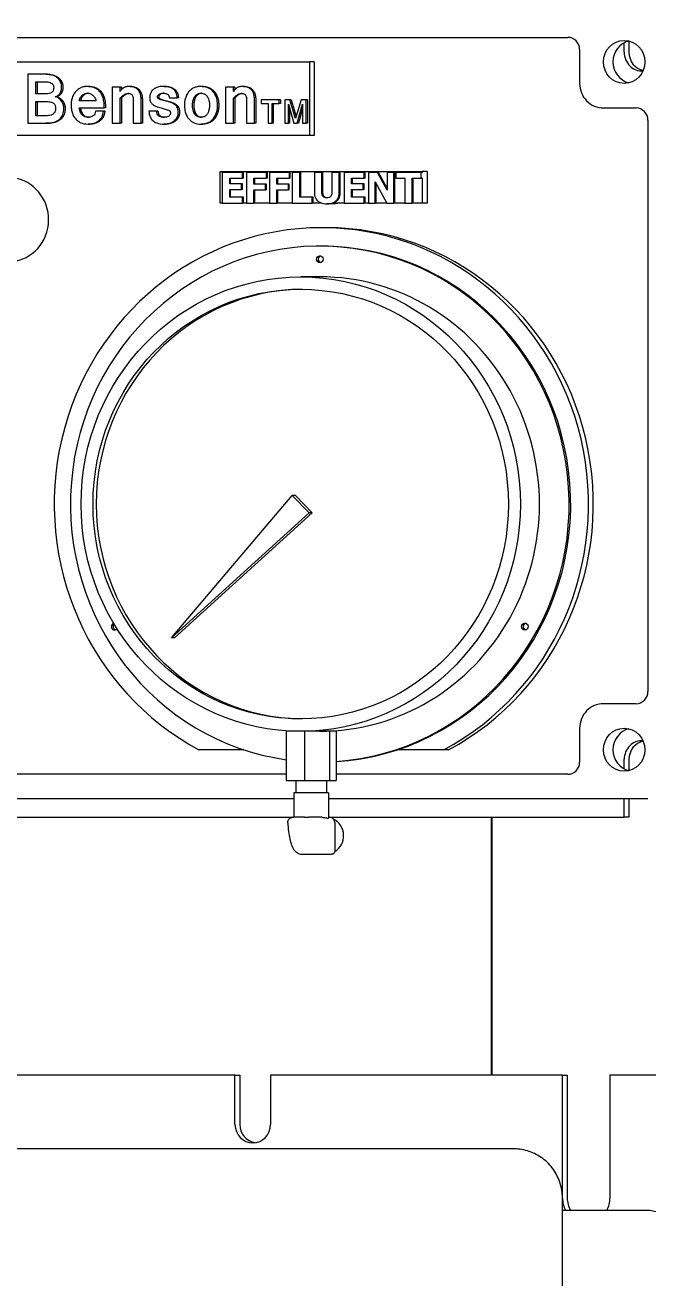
# Model space of a CAD drawing. Header units: inches. Extents: x 17 to 469, y 7 to 301.
# Drawn here: x 357.44 to 363.78, y 109.74 to 122.49 of the extents above; entities that cross this region are included whole.
import ezdxf

# ---------------------------------------------------------------- set-up
doc = ezdxf.new("R2010")
doc.units = ezdxf.units.IN
doc.header["$LTSCALE"] = 14
doc.header["$MEASUREMENT"] = 0
doc.layers.add('Dimension (ANSI)', color=7, linetype='Continuous', lineweight=25)
doc.layers.add('Visible (ANSI)', color=7, linetype='Continuous', lineweight=50)
doc.styles.add('MEMCOR Medium', font='arial.ttf')
doc.dimstyles.new('Default (ANSI)', dxfattribs={"dimscale": 14, "dimtxt": 0.15, "dimasz": 0.098425, "dimexe": 0.125, "dimexo": 0.0625, "dimgap": 0.031496, "dimtad": 0, "dimtih": 1, "dimtoh": 1, "dimdec": 4, "dimrnd": 1e-08, "dimzin": 3, "dimdsep": 46, "dimlunit": 5, "dimtxsty": 'MEMCOR Medium', "dimcen": 0.09, "dimdle": 0.393701, "dimclrd": 256, "dimclre": 256, "dimclrt": 256, "dimadec": 0, "dimazin": 1, "dimtfac": 0.8, "dimtofl": 0, "dimtmove": 0, "dimatfit": 3, "dimfxl": 1, "dimfrac": 1, "dimtolj": 1, "dimtzin": 4, "dimlwd": -1, "dimlwe": -1, "dimarcsym": 0})

# ---------------------------------------------------------------- blocks, each defined once
blk = doc.blocks.new('*D18')
at = {"layer": 'Defpoints', "color": 0, "transparency": 16777216}
for p in [(361.768, 145.309), (291.816, 55.585), (348.261, 55.585)]:
    blk.add_point(p, dxfattribs=at)
at = {"layer": 'Dimension (ANSI)', "transparency": 16777216}
for p, q in [((360.893, 145.309), (290.066, 145.309)), ((291.816, 143.931), (291.816, 98.644)), ((291.816, 56.963), (291.816, 84.303)), ((347.386, 55.585), (290.066, 55.585))]:
    blk.add_line(p, q, dxfattribs=at)
for points in [[(291.586, 143.931), (292.046, 143.931), (291.816, 145.309)], [(291.586, 56.963), (292.046, 56.963), (291.816, 55.585)]]:
    blk.add_solid(points, dxfattribs=at)
at = {"layer": 'Dimension (ANSI)', "transparency": 16777216, "char_height": 2.1, "attachment_point": 5, "style": 'MEMCOR Medium'}
for s, insert in [('\\A1; \\fArial|b0|i0;89{\\H0.8x;\\S3#4;} in', (291.816, 93.63)), ('\\A1;[2279.0 mm]{\\P\\fArial|b0|i0;SHIPPING HEIGHT\\P\\fArial|b0|i0;REF.}', (291.816, 86.46))]:
    blk.add_mtext(s, dxfattribs=dict(at, insert=insert))

msp = doc.modelspace()

# ---------------------------------------------------------------- linework, layer by layer
at = {"layer": 'Visible (ANSI)', "linetype": 'Continuous', "lineweight": 18}
for p, q in [((351.55053, 122.36635), (362.96053, 122.36635)), ((363.53437, 122.21389), (363.53437, 122.31087)), ((363.5829, 122.32921), (363.5829, 122.21389)), ((363.08127, 122.24135), (363.08127, 121.89764)), ((354.17664, 122.11635), (360.33442, 122.11635)), ((360.33442, 122.11635), (360.33442, 121.36635)), ((360.38295, 122.11635), (360.33442, 122.11635)), ((360.38295, 122.11635), (360.38295, 121.36635)), ((357.46945, 121.99135), (357.46945, 121.49135)), ((357.64396, 121.99135), (357.46945, 121.99135)), ((357.55108, 121.91443), (357.63809, 121.91443)), ((357.55108, 121.79044), (357.55108, 121.91443)), ((357.56402, 121.91443), (357.56402, 121.79044)), ((357.6569, 121.99135), (357.64396, 121.99135)), ((357.64347, 121.79044), (357.55108, 121.79044)), ((358.09077, 121.86686), (358.07783, 121.86686)), ((358.40807, 121.85876), (358.32839, 121.85876)), ((358.32839, 121.85876), (358.32839, 121.49135)), ((358.40807, 121.81473), (358.40807, 121.85876)), ((358.42101, 121.85876), (358.40807, 121.85876)), ((358.42101, 121.85876), (358.42101, 121.83327)), ((358.51095, 121.86686), (358.49801, 121.86686)), ((358.85684, 121.86686), (358.8439, 121.86686)), ((359.24378, 121.86686), (359.23084, 121.86686)), ((359.56108, 121.85876), (359.4814, 121.85876)), ((359.4814, 121.85876), (359.4814, 121.49135)), ((359.57402, 121.85876), (359.56108, 121.85876)), ((359.56108, 121.81473), (359.56108, 121.85876)), ((359.57402, 121.85876), (359.57402, 121.83327)), ((359.66397, 121.86686), (359.65102, 121.86686)), ((357.55108, 121.71403), (357.64396, 121.71403)), ((357.55108, 121.56828), (357.55108, 121.71403)), ((357.56402, 121.71403), (357.56402, 121.56828)), ((357.76086, 121.7601), (357.74792, 121.7601)), ((357.99228, 121.64975), (358.2455, 121.64975)), ((358.1624, 121.71909), (357.99326, 121.71909)), ((358.2455, 121.64975), (358.2455, 121.67455)), ((358.25844, 121.64975), (358.2455, 121.64975)), ((358.25844, 121.67455), (358.25844, 121.64975)), ((358.40807, 121.49135), (358.40807, 121.74692)), ((358.42101, 121.74692), (358.40807, 121.74692)), ((358.42101, 121.74692), (358.42101, 121.49135)), ((358.54152, 121.72567), (358.54152, 121.49135)), ((358.62169, 121.49135), (358.62169, 121.7282)), ((358.63463, 121.7282), (358.63463, 121.49135)), ((358.9094, 121.74945), (358.9881, 121.74945)), ((359.00104, 121.74945), (358.9881, 121.74945)), ((359.57402, 121.74692), (359.56108, 121.74692)), ((359.56108, 121.49135), (359.56108, 121.74692)), ((359.57402, 121.74692), (359.57402, 121.49135)), ((359.69453, 121.72567), (359.69453, 121.49135)), ((359.7747, 121.49135), (359.7747, 121.7282)), ((359.78764, 121.7282), (359.78764, 121.49135)), ((360.027, 121.73135), (359.84093, 121.73135)), ((359.84093, 121.73135), (359.84093, 121.69443)), ((359.84093, 121.69443), (359.91414, 121.69443)), ((359.91414, 121.69443), (359.91414, 121.49135)), ((359.95332, 121.69443), (360.027, 121.69443)), ((359.95332, 121.49135), (359.95332, 121.69443)), ((359.96626, 121.69443), (359.96626, 121.49135)), ((360.03994, 121.73135), (360.027, 121.73135)), ((360.027, 121.69443), (360.027, 121.73135)), ((360.03994, 121.69443), (360.027, 121.69443)), ((360.03994, 121.73135), (360.03994, 121.69443)), ((360.13423, 121.73135), (360.08168, 121.73135)), ((360.08168, 121.73135), (360.08168, 121.49135)), ((360.11922, 121.68714), (360.17412, 121.49135)), ((360.11922, 121.49135), (360.11922, 121.68714)), ((360.13216, 121.641), (360.13216, 121.49135)), ((360.14718, 121.73135), (360.13423, 121.73135)), ((360.19078, 121.53945), (360.13423, 121.73135)), ((360.14718, 121.73135), (360.19731, 121.56123)), ((360.24827, 121.73135), (360.19078, 121.53945)), ((360.20768, 121.49135), (360.26282, 121.68714)), ((360.26282, 121.64119), (360.22062, 121.49135)), ((360.30059, 121.73135), (360.24827, 121.73135)), ((360.26282, 121.68714), (360.26282, 121.49135)), ((360.31353, 121.73135), (360.30059, 121.73135)), ((360.30059, 121.49135), (360.30059, 121.73135)), ((360.31353, 121.73135), (360.31353, 121.49135)), ((363.32275, 121.64764), (363.65475, 121.64764)), ((357.65276, 121.56828), (357.55108, 121.56828)), ((358.23914, 121.61585), (358.15751, 121.61585)), ((358.25208, 121.61585), (358.23914, 121.61585)), ((358.78035, 121.61585), (358.70067, 121.61585)), ((358.79329, 121.61585), (358.78035, 121.61585)), ((363.77549, 121.52264), (363.77549, 115.71014)), ((357.46945, 121.49135), (357.65276, 121.49135)), ((357.6657, 121.49135), (357.65276, 121.49135)), ((358.09664, 121.48326), (358.0837, 121.48326)), ((358.32839, 121.49135), (358.40807, 121.49135)), ((358.42101, 121.49135), (358.40807, 121.49135)), ((358.54152, 121.49135), (358.62169, 121.49135)), ((358.63463, 121.49135), (358.62169, 121.49135)), ((358.86759, 121.48326), (358.85465, 121.48326)), ((359.24378, 121.48326), (359.23084, 121.48326)), ((359.4814, 121.49135), (359.56108, 121.49135)), ((359.57402, 121.49135), (359.56108, 121.49135)), ((359.69453, 121.49135), (359.7747, 121.49135)), ((359.78764, 121.49135), (359.7747, 121.49135)), ((359.91414, 121.49135), (359.95332, 121.49135)), ((359.96626, 121.49135), (359.95332, 121.49135)), ((360.08168, 121.49135), (360.11922, 121.49135)), ((360.13216, 121.49135), (360.11922, 121.49135)), ((360.17412, 121.49135), (360.20768, 121.49135)), ((360.22062, 121.49135), (360.20768, 121.49135)), ((360.26282, 121.49135), (360.30059, 121.49135)), ((360.31353, 121.49135), (360.30059, 121.49135)), ((360.33442, 121.36635), (355.20325, 121.36635)), ((360.38295, 121.36635), (360.33442, 121.36635)), ((359.42559, 121.00135), (361.47818, 121.00135)), ((359.42559, 120.67885), (359.42559, 121.00135)), ((361.47818, 121.00135), (361.47818, 120.99185)), ((361.52995, 121.00135), (361.47818, 121.00135)), ((361.52995, 121.00135), (361.52995, 120.99185)), ((359.65158, 120.99185), (359.44725, 120.99185)), ((359.44725, 120.99185), (359.44725, 120.67885)), ((359.52271, 120.87721), (359.52271, 120.93225)), ((359.52271, 120.93225), (359.65158, 120.93225)), ((359.64154, 120.87721), (359.52271, 120.87721)), ((359.53241, 120.87721), (359.53241, 120.93225)), ((359.65124, 120.87721), (359.64154, 120.87721)), ((359.64154, 120.8176), (359.64154, 120.87721)), ((359.65124, 120.8176), (359.65124, 120.87721)), ((359.66129, 120.99185), (359.65158, 120.99185)), ((359.65158, 120.93225), (359.65158, 120.99185)), ((359.66129, 120.93225), (359.65158, 120.93225)), ((359.66129, 120.93225), (359.66129, 120.99185)), ((359.89647, 120.99185), (359.6941, 120.99185)), ((359.6941, 120.99185), (359.6941, 120.67885)), ((359.76956, 120.87315), (359.76956, 120.93225)), ((359.76956, 120.93225), (359.89647, 120.93225)), ((359.77927, 120.87315), (359.77927, 120.93225)), ((359.90618, 120.99185), (359.89647, 120.99185)), ((359.89647, 120.93225), (359.89647, 120.99185)), ((359.90618, 120.93225), (359.89647, 120.93225)), ((359.90618, 120.93225), (359.90618, 120.99185)), ((360.12911, 120.99185), (359.92674, 120.99185)), ((359.92674, 120.99185), (359.92674, 120.67885)), ((360.0022, 120.93225), (360.12911, 120.93225)), ((360.0022, 120.87315), (360.0022, 120.93225)), ((360.01191, 120.87315), (360.01191, 120.93225)), ((360.13882, 120.99185), (360.12911, 120.99185)), ((360.12911, 120.93225), (360.12911, 120.99185)), ((360.13882, 120.93225), (360.12911, 120.93225)), ((360.13882, 120.93225), (360.13882, 120.99185)), ((360.23533, 120.99185), (360.15938, 120.99185)), ((360.15938, 120.99185), (360.15938, 120.67885)), ((360.24504, 120.99185), (360.23533, 120.99185)), ((360.23533, 120.73846), (360.23533, 120.99185)), ((360.24504, 120.73846), (360.24504, 120.99185)), ((360.45989, 120.99185), (360.38394, 120.99185)), ((360.38394, 120.99185), (360.38394, 120.79198)), ((360.4696, 120.99185), (360.45989, 120.99185)), ((360.45989, 120.79655), (360.45989, 120.99185)), ((360.4696, 120.79655), (360.4696, 120.99185)), ((360.63727, 120.99185), (360.56132, 120.99185)), ((360.56132, 120.99185), (360.56132, 120.79655)), ((360.63727, 120.79223), (360.63727, 120.99185)), ((360.64698, 120.99185), (360.63727, 120.99185)), ((360.64698, 120.79223), (360.64698, 120.99185)), ((360.89098, 120.99185), (360.68665, 120.99185)), ((360.68665, 120.99185), (360.68665, 120.67885)), ((360.76211, 120.87721), (360.76211, 120.93225)), ((360.76211, 120.93225), (360.89098, 120.93225)), ((360.88094, 120.87721), (360.76211, 120.87721)), ((360.77182, 120.87721), (360.77182, 120.93225)), ((360.89064, 120.87721), (360.88094, 120.87721)), ((360.88094, 120.8176), (360.88094, 120.87721)), ((360.89064, 120.8176), (360.89064, 120.87721)), ((360.90069, 120.99185), (360.89098, 120.99185)), ((360.89098, 120.93225), (360.89098, 120.99185)), ((360.90069, 120.93225), (360.89098, 120.93225)), ((360.90069, 120.93225), (360.90069, 120.99185)), ((361.0266, 120.99185), (360.9335, 120.99185)), ((360.9335, 120.99185), (360.9335, 120.67885)), ((361.00284, 120.67885), (361.00284, 120.89699)), ((361.00284, 120.89699), (361.11946, 120.67885)), ((361.01254, 120.67885), (361.01254, 120.87884)), ((361.03631, 120.99185), (361.0266, 120.99185)), ((361.12314, 120.81253), (361.0266, 120.99185)), ((361.12314, 120.83056), (361.03631, 120.99185)), ((361.19247, 120.99185), (361.12314, 120.99185)), ((361.12314, 120.99185), (361.12314, 120.81253)), ((361.20218, 120.99185), (361.19247, 120.99185)), ((361.19247, 120.67885), (361.19247, 120.99185)), ((361.20218, 120.67885), (361.20218, 120.99185)), ((361.46848, 120.99185), (361.21368, 120.99185)), ((361.21368, 120.99185), (361.21368, 120.93225)), ((361.21368, 120.93225), (361.3031, 120.93225)), ((361.3031, 120.93225), (361.3031, 120.67885)), ((361.37905, 120.67885), (361.37905, 120.93225)), ((361.37905, 120.93225), (361.46848, 120.93225)), ((361.38876, 120.67885), (361.38876, 120.93225)), ((361.47818, 120.99185), (361.46848, 120.99185)), ((361.46848, 120.93225), (361.46848, 120.99185)), ((361.47818, 120.93225), (361.46848, 120.93225)), ((361.47818, 120.93225), (361.47818, 120.67885)), ((361.52995, 120.99185), (361.52995, 120.67885)), ((359.52271, 120.73846), (359.52271, 120.8176)), ((359.52271, 120.8176), (359.64154, 120.8176)), ((359.53241, 120.73846), (359.53241, 120.8176)), ((359.65124, 120.8176), (359.64154, 120.8176)), ((359.88643, 120.87315), (359.76956, 120.87315)), ((359.76956, 120.67885), (359.76956, 120.81354)), ((359.76956, 120.81354), (359.88643, 120.81354)), ((359.77927, 120.67885), (359.77927, 120.81354)), ((359.88643, 120.81354), (359.88643, 120.87315)), ((359.89613, 120.87315), (359.88643, 120.87315)), ((359.89613, 120.81354), (359.88643, 120.81354)), ((359.89613, 120.81354), (359.89613, 120.87315)), ((360.11907, 120.87315), (360.0022, 120.87315)), ((360.0022, 120.67885), (360.0022, 120.81354)), ((360.0022, 120.81354), (360.11907, 120.81354)), ((360.01191, 120.67885), (360.01191, 120.81354)), ((360.11907, 120.81354), (360.11907, 120.87315)), ((360.12877, 120.87315), (360.11907, 120.87315)), ((360.12877, 120.81354), (360.11907, 120.81354)), ((360.12877, 120.81354), (360.12877, 120.87315)), ((360.76211, 120.8176), (360.88094, 120.8176)), ((360.76211, 120.73846), (360.76211, 120.8176)), ((360.77182, 120.73846), (360.77182, 120.8176)), ((360.89064, 120.8176), (360.88094, 120.8176)), ((359.44725, 120.67885), (359.42559, 120.67885)), ((359.44725, 120.67885), (359.65158, 120.67885)), ((359.65158, 120.73846), (359.52271, 120.73846)), ((359.65158, 120.67885), (359.65158, 120.73846)), ((359.66129, 120.73846), (359.65158, 120.73846)), ((359.66129, 120.67885), (359.65158, 120.67885)), ((359.66129, 120.67885), (359.66129, 120.73846)), ((359.6941, 120.67885), (359.66129, 120.67885)), ((359.6941, 120.67885), (359.76956, 120.67885)), ((359.77927, 120.67885), (359.76956, 120.67885)), ((359.92674, 120.67885), (359.77927, 120.67885)), ((359.92674, 120.67885), (360.0022, 120.67885)), ((360.01191, 120.67885), (360.0022, 120.67885)), ((360.15938, 120.67885), (360.01191, 120.67885)), ((360.15938, 120.67885), (360.36102, 120.67885)), ((360.36102, 120.73846), (360.23533, 120.73846)), ((360.37073, 120.73846), (360.36102, 120.73846)), ((360.36102, 120.67885), (360.36102, 120.73846)), ((360.37073, 120.67885), (360.36102, 120.67885)), ((360.37073, 120.67885), (360.37073, 120.73846)), ((360.45992, 120.67885), (360.37073, 120.67885)), ((360.57207, 120.67226), (360.51061, 120.67226)), ((360.68665, 120.67885), (360.57158, 120.67885)), ((360.68665, 120.67885), (360.89098, 120.67885)), ((360.89098, 120.73846), (360.76211, 120.73846)), ((360.90069, 120.73846), (360.89098, 120.73846)), ((360.89098, 120.67885), (360.89098, 120.73846)), ((360.90069, 120.67885), (360.89098, 120.67885)), ((360.90069, 120.67885), (360.90069, 120.73846)), ((360.9335, 120.67885), (360.90069, 120.67885)), ((360.9335, 120.67885), (361.00284, 120.67885)), ((361.01254, 120.67885), (361.00284, 120.67885)), ((361.11946, 120.67885), (361.01254, 120.67885)), ((361.11946, 120.67885), (361.19247, 120.67885)), ((361.20218, 120.67885), (361.19247, 120.67885)), ((361.3031, 120.67885), (361.20218, 120.67885)), ((361.3031, 120.67885), (361.37905, 120.67885)), ((361.38876, 120.67885), (361.37905, 120.67885)), ((361.47818, 120.67885), (361.38876, 120.67885)), ((361.48142, 120.67885), (361.47818, 120.67885)), ((361.52995, 120.67885), (361.48142, 120.67885)), ((360.50365, 120.42885), (360.45512, 120.42885)), ((360.45512, 120.24135), (360.43895, 120.24135)), ((360.43895, 119.92885), (360.24483, 119.92885)), ((358.92997, 116.25511), (360.15946, 117.70474)), ((360.19181, 117.70474), (360.15946, 117.70474)), ((360.15946, 117.70474), (360.33021, 117.52796)), ((360.19181, 117.70474), (360.36256, 117.52796)), ((360.33021, 117.52796), (358.92997, 116.25511)), ((360.36256, 117.52796), (358.96232, 116.25511)), ((360.36256, 117.52796), (360.33021, 117.52796)), ((358.96232, 116.25511), (358.92997, 116.25511)), ((363.65475, 115.58514), (363.32275, 115.58514)), ((360.24483, 115.30385), (360.09801, 115.30385)), ((360.09801, 115.30385), (360.09801, 114.80385)), ((360.28344, 115.30385), (360.24483, 115.30385)), ((360.28344, 115.30385), (360.28344, 114.80385)), ((360.53673, 115.30385), (360.28344, 115.30385)), ((360.53673, 115.30385), (360.53673, 114.80385)), ((360.6046, 115.30385), (360.53673, 115.30385)), ((360.6046, 115.30385), (360.6046, 114.80385)), ((363.08127, 115.33514), (363.08127, 114.99142)), ((359.66562, 115.11642), (359.21043, 115.11642)), ((361.69982, 115.11642), (361.22845, 115.11642)), ((361.74835, 115.11642), (361.69982, 115.11642)), ((363.53437, 114.92191), (363.53437, 115.01889)), ((363.5829, 115.01889), (363.5829, 114.90357)), ((360.09801, 114.86642), (354.20541, 114.86642)), ((360.09801, 114.80385), (360.28344, 114.80385)), ((360.19433, 114.80385), (360.19433, 114.67885)), ((360.28344, 114.80385), (360.53673, 114.80385)), ((360.50829, 114.80385), (360.50829, 114.67885)), ((360.53673, 114.80385), (360.6046, 114.80385)), ((362.96053, 114.86642), (360.6046, 114.86642)), ((360.52881, 114.67885), (360.17381, 114.67885)), ((360.17381, 114.67885), (360.17381, 114.42885)), ((360.52881, 114.67885), (360.52881, 114.42285)), ((360.17381, 114.61639), (354.12961, 114.61639)), ((363.77553, 114.61639), (360.52881, 114.61639)), ((363.53437, 114.42889), (363.53437, 114.61639)), ((363.5829, 114.61639), (363.5829, 114.42889)), ((354.12961, 114.42889), (360.17381, 114.42889)), ((360.28299, 114.42885), (360.16597, 114.42885)), ((360.44557, 114.42885), (360.32855, 114.42885)), ((360.46451, 114.42885), (360.44557, 114.42885)), ((360.52881, 114.42889), (363.53437, 114.42889)), ((360.53698, 114.42885), (360.52881, 114.42885)), ((360.59107, 114.37476), (360.59107, 114.08416)), ((362.18627, 114.42889), (362.18627, 111.80389)), ((362.18627, 111.80389), (362.18627, 114.42889)), ((362.18914, 114.42889), (362.18914, 111.80389)), ((362.18915, 111.80389), (362.18915, 114.42889)), ((363.5829, 114.42889), (363.53437, 114.42889)), ((360.25493, 114.05385), (360.55667, 114.05385)), ((359.57649, 111.80389), (355.1284, 111.80389)), ((359.57649, 111.30389), (359.57649, 111.80389)), ((359.57649, 111.80389), (359.62502, 111.80389)), ((359.62502, 111.80389), (359.62502, 111.30389)), ((362.90652, 111.80389), (359.93871, 111.80389)), ((359.93871, 111.80389), (359.93871, 111.30389)), ((362.90652, 110.55389), (362.90652, 111.80389)), ((362.90652, 111.80389), (362.95505, 111.80389)), ((362.95505, 111.80389), (362.95505, 110.55389)), ((365.33423, 111.80389), (363.38948, 111.80389)), ((363.38948, 111.80389), (363.38948, 110.55389)), ((362.3497, 111.05389), (348.34378, 111.05389)), ((362.4144, 111.05389), (362.3497, 111.05389)), ((362.90589, 93.80389), (362.90589, 110.55389)), ((363.74318, 110.42889), (362.90589, 110.42889))]:
    msp.add_line(p, q, dxfattribs=at)
msp.add_arc((363.74318, 109.92889), 0.5, 0, 90, dxfattribs=at)
for centre, major_axis, start_param, end_param in [((362.96053, 122.24135), (0, 0.125), 4.71238898, 6.28318531), ((363.6311, 122.11639), (0, 0.21875), 0.23173936, 2.90985329), ((363.7179, 122.21389), (0, -0.19), 4.71238898, 6.32515759), ((363.76643, 122.21389), (0, -0.19), 4.71238898, 6.06903565), ((363.32275, 121.89764), (0, -0.25), 4.71238898, 6.28318531), ((363.65475, 121.52264), (0, 0.125), 4.71238898, 6.28318531), ((357.2665, 120.51096), (0, 0.42942), 3.2341876, 6.15298238), ((360.45512, 117.61635), (0, 2.8125), 3.61752935, 8.94884126), ((360.50365, 117.61635), (0, 2.8125), 3.61752935, 6.28318531), ((360.43895, 117.61635), (0, -2.625), 0.0653793, 6.14831409), ((360.45512, 117.61635), (0, 2.625), 3.20057984, 6.28318531), ((360.45512, 120.10875), (0, 0.035), 0.24158341, 2.90000925), ((360.43895, 117.61635), (0, 2.3125), 3.14159265, 6.28318531), ((360.27719, 117.61635), (0, 2.18642), 0.00765955, 3.1339331), ((358.35402, 116.37016), (0, -0.035), 3.46953171, 7.08907243), ((358.37019, 116.37016), (0, -0.035), 3.8793866, 6.0416019), ((362.54005, 116.37016), (0, 0.035), 0.24158341, 2.90000925), ((363.65475, 115.71014), (0, -0.125), 0, 1.57079633), ((363.32275, 115.33514), (0, 0.25), 0, 1.57079633), ((363.6311, 115.11639), (0, 0.21875), 0.23173936, 2.90985329), ((363.7179, 115.01889), (0, 0.19), 6.24121303, 7.85398163), ((363.76643, 115.01889), (0, 0.19), 0.21414966, 1.57079633), ((362.96053, 114.99142), (0, -0.125), 0, 1.57079633), ((360.502, 114.24135), (0, 0.18526), 3.66111512, 5.83059742), ((359.7576, 111.30389), (0, -0.1875), 4.71238898, 7.85398163), ((359.80613, 111.30389), (0, -0.1875), 4.71238898, 6.14880665), ((363.148, 110.55389), (0, 0.25), 1.57079633, 2.0943951), ((363.19653, 110.55389), (0, -0.25), 4.71238898, 5.23598776), ((363.148, 110.55389), (0, -0.25), 1.04719755, 1.57079633)]:
    msp.add_ellipse(centre, major_axis=major_axis, ratio=0.96592583, start_param=start_param, end_param=end_param, dxfattribs=at)
for centre, major_axis in [((363.53405, 122.11639), (0, 0.21875)), ((360.43895, 120.10875), (0, -0.035)), ((360.24483, 117.61635), (0, 2.3125)), ((360.24483, 117.61635), (0, 2.18642)), ((362.52388, 116.37016), (0, -0.035)), ((363.53405, 115.11639), (0, 0.21875))]:
    msp.add_ellipse(centre, major_axis=major_axis, ratio=0.96592583, dxfattribs=at)
for points, degree, knots in [([(357.63809, 121.91443), (357.6527, 121.91443), (357.66911, 121.91357), (357.69056, 121.90899), (357.70024, 121.90638), (357.7149, 121.89821), (357.71906, 121.89441), (357.72611, 121.88617), (357.72827, 121.88141), (357.73212, 121.86963), (357.73293, 121.86118), (357.73293, 121.8532)], 3, [-0.217883978, -0.217883978, -0.217883978, -0.217883978, -0.151492323, -0.151492323, -0.118749394, -0.118749394, -0.094641913, -0.094641913, -0.060812242, -0.060812242, 0, 0, 0, 0]), ([(357.81358, 121.85876), (357.81358, 121.86744), (357.81282, 121.87606), (357.80954, 121.89274), (357.80712, 121.90065), (357.79921, 121.91907), (357.79134, 121.93311), (357.76556, 121.95832), (357.75001, 121.96863), (357.7101, 121.98459), (357.68205, 121.99135), (357.64396, 121.99135)], 3, [-1.37022204, -1.37022204, -1.37022204, -1.37022204, -1.13367687, -1.13367687, -0.90603204, -0.90603204, -0.58386018, -0.58386018, -0.30050429, -0.30050429, 0, 0, 0, 0]), ([(357.73293, 121.8532), (357.73293, 121.8471), (357.73243, 121.84091), (357.73004, 121.82977), (357.72834, 121.82474), (357.72308, 121.81495), (357.71949, 121.81053), (357.71132, 121.80383), (357.70541, 121.79999), (357.68034, 121.79196), (357.66167, 121.79044), (357.64347, 121.79044)], 3, [-0.570946972, -0.570946972, -0.570946972, -0.570946972, -0.453612383, -0.453612383, -0.351244571, -0.351244571, -0.237936486, -0.237936486, -0.143553355, -0.143553355, 0, 0, 0, 0]), ([(357.74661, 121.76008), (357.7547, 121.76295), (357.76258, 121.76657), (357.7766, 121.77529), (357.78278, 121.78019), (357.79608, 121.79422), (357.802, 121.80378), (357.81155, 121.82853), (357.81358, 121.84369), (357.81358, 121.85876)], 3, [-0.332004447, -0.332004447, -0.332004447, -0.332004447, -0.264558277, -0.264558277, -0.202993513, -0.202993513, -0.114860808, -0.114860808, 0, 0, 0, 0]), ([(358.07783, 121.86686), (358.06575, 121.86686), (358.05374, 121.86575), (358.02902, 121.86068), (358.01813, 121.85688), (357.9903, 121.84448), (357.97387, 121.83316), (357.94836, 121.80649), (357.9355, 121.78925), (357.91699, 121.74202), (357.91016, 121.71369), (357.91016, 121.67506)], 3, [-1.49193162, -1.49193162, -1.49193162, -1.49193162, -1.29030138, -1.29030138, -1.0712515, -1.0712515, -0.64119148, -0.64119148, -0.29439022, -0.29439022, 0, 0, 0, 0]), ([(357.99326, 121.71909), (357.99504, 121.72965), (357.9981, 121.73987), (358.00732, 121.75855), (358.01315, 121.76666), (358.02807, 121.78153), (358.03645, 121.78724), (358.05586, 121.79558), (358.06669, 121.79753), (358.07783, 121.79753)], 3, [-0.311667492, -0.311667492, -0.311667492, -0.311667492, -0.237050543, -0.237050543, -0.16576507, -0.16576507, -0.087852602, -0.087852602, 0, 0, 0, 0]), ([(358.08431, 121.7973), (358.05615, 121.79532), (358.01207, 121.75401), (358.0062, 121.71909)], 2, [0.10162414, 0.10162414, 0.10162414, 1, 2, 2, 2]), ([(358.2455, 121.67455), (358.2455, 121.69203), (358.24411, 121.70956), (358.23695, 121.74711), (358.23139, 121.76199), (358.21753, 121.79374), (358.20591, 121.80944), (358.18118, 121.83507), (358.16527, 121.84582), (358.1317, 121.86011), (358.10916, 121.86686), (358.07783, 121.86686)], 3, [-0.953742878, -0.953742878, -0.953742878, -0.953742878, -0.864238922, -0.864238922, -0.757751945, -0.757751945, -0.52950742, -0.52950742, -0.247180323, -0.247180323, 0, 0, 0, 0]), ([(358.07783, 121.79753), (358.08576, 121.79753), (358.09361, 121.79655), (358.10853, 121.79217), (358.11535, 121.78896), (358.13346, 121.77668), (358.1416, 121.76628), (358.15435, 121.74696), (358.1595, 121.73346), (358.1624, 121.71909)], 3, [-0.251457438, -0.251457438, -0.251457438, -0.251457438, -0.21404187, -0.21404187, -0.178283825, -0.178283825, -0.111899249, -0.111899249, 0, 0, 0, 0]), ([(358.49801, 121.86686), (358.48639, 121.86686), (358.47481, 121.8654), (358.45335, 121.85858), (358.44383, 121.85362), (358.42405, 121.8382), (358.41517, 121.82715), (358.40807, 121.81473)], 3, [-0.286997863, -0.286997863, -0.286997863, -0.286997863, -0.195305384, -0.195305384, -0.109970073, -0.109970073, 0, 0, 0, 0]), ([(358.40807, 121.74692), (358.41617, 121.75662), (358.42518, 121.76596), (358.4432, 121.78038), (358.45221, 121.78609), (358.47068, 121.79354), (358.47979, 121.7955), (358.48921, 121.7955)], 3, [-0.254147783, -0.254147783, -0.254147783, -0.254147783, -0.156374809, -0.156374809, -0.074354364, -0.074354364, 0, 0, 0, 0]), ([(358.48921, 121.7955), (358.49519, 121.7955), (358.50134, 121.795), (358.51217, 121.79243), (358.51704, 121.79057), (358.52557, 121.78501), (358.52839, 121.78196), (358.53372, 121.77461), (358.53598, 121.76884), (358.54054, 121.7521), (358.54152, 121.73877), (358.54152, 121.72567)], 3, [-0.243715019, -0.243715019, -0.243715019, -0.243715019, -0.209104446, -0.209104446, -0.179401679, -0.179401679, -0.150757457, -0.150757457, -0.099891353, -0.099891353, 0, 0, 0, 0]), ([(358.62169, 121.7282), (358.62169, 121.74252), (358.6207, 121.75713), (358.61594, 121.78326), (358.61255, 121.79517), (358.60226, 121.81767), (358.5954, 121.82793), (358.57715, 121.84586), (358.56619, 121.85266), (358.5364, 121.86443), (358.51692, 121.86686), (358.49801, 121.86686)], 3, [-0.549838036, -0.549838036, -0.549838036, -0.549838036, -0.440760651, -0.440760651, -0.347374274, -0.347374274, -0.251258835, -0.251258835, -0.149149172, -0.149149172, 0, 0, 0, 0]), ([(358.8439, 121.86686), (358.83014, 121.86686), (358.81638, 121.86553), (358.78761, 121.85884), (358.77578, 121.85369), (358.75846, 121.84478), (358.74622, 121.83723), (358.72538, 121.81464), (358.71959, 121.80373), (358.71119, 121.78285), (358.70898, 121.76988), (358.70898, 121.75654)], 3, [-0.380184833, -0.380184833, -0.380184833, -0.380184833, -0.319898495, -0.319898495, -0.251008997, -0.251008997, -0.172372504, -0.172372504, -0.101722902, -0.101722902, 0, 0, 0, 0]), ([(358.78866, 121.7616), (358.78866, 121.76376), (358.78886, 121.7659), (358.78974, 121.77004), (358.79038, 121.77199), (358.79289, 121.77736), (358.79523, 121.78036), (358.80236, 121.78692), (358.80782, 121.7899), (358.82418, 121.79623), (358.83667, 121.79753), (358.8483, 121.79753)], 3, [-0.199332402, -0.199332402, -0.199332402, -0.199332402, -0.182867861, -0.182867861, -0.167049192, -0.167049192, -0.137423155, -0.137423155, -0.091748754, -0.091748754, 0, 0, 0, 0]), ([(358.8546, 121.79738), (358.83186, 121.79633), (358.8016, 121.7783), (358.8016, 121.7616)], 2, [0.12442663, 0.12442663, 0.12442663, 1, 2, 2, 2]), ([(358.9881, 121.74945), (358.98785, 121.75948), (358.98683, 121.76955), (358.98282, 121.78817), (358.98004, 121.79674), (358.97076, 121.81619), (358.96348, 121.82604), (358.94324, 121.8443), (358.93024, 121.85132), (358.89361, 121.86431), (358.86794, 121.86686), (358.8439, 121.86686)], 3, [-0.545887419, -0.545887419, -0.545887419, -0.545887419, -0.469637173, -0.469637173, -0.400904814, -0.400904814, -0.30477701, -0.30477701, -0.189676686, -0.189676686, 0, 0, 0, 0]), ([(358.8483, 121.79753), (358.85999, 121.79753), (358.87149, 121.79607), (358.88641, 121.78994), (358.89115, 121.7871), (358.8992, 121.77962), (358.90229, 121.77526), (358.90755, 121.76378), (358.90896, 121.75662), (358.9094, 121.74945)], 3, [-0.223385569, -0.223385569, -0.223385569, -0.223385569, -0.140059831, -0.140059831, -0.096765916, -0.096765916, -0.05477189, -0.05477189, 0, 0, 0, 0]), ([(359.23084, 121.86686), (359.218, 121.86686), (359.20519, 121.86573), (359.1785, 121.86038), (359.16699, 121.85629), (359.14108, 121.84473), (359.12609, 121.83432), (359.10185, 121.80882), (359.08896, 121.79129), (359.07053, 121.74453), (359.06317, 121.71582), (359.06317, 121.67506)], 3, [-1.56801299, -1.56801299, -1.56801299, -1.56801299, -1.35973826, -1.35973826, -1.12707481, -1.12707481, -0.69333235, -0.69333235, -0.31064426, -0.31064426, 0, 0, 0, 0]), ([(359.1453, 121.67506), (359.1453, 121.68854), (359.14615, 121.70252), (359.15095, 121.72951), (359.15449, 121.73969), (359.1637, 121.76084), (359.17029, 121.7694), (359.18435, 121.78398), (359.19256, 121.78863), (359.20923, 121.79573), (359.21993, 121.79753), (359.23084, 121.79753)], 3, [-0.22807944, -0.22807944, -0.22807944, -0.22807944, -0.205294754, -0.205294754, -0.181748055, -0.181748055, -0.142221383, -0.142221383, -0.086038211, -0.086038211, 0, 0, 0, 0]), ([(359.23724, 121.7973), (359.22203, 121.79625), (359.19392, 121.78285), (359.17095, 121.75249), (359.15824, 121.70694), (359.15824, 121.67506)], 2, [0.17457676, 0.17457676, 0.17457676, 1, 2, 3, 4, 4, 4]), ([(359.39851, 121.67506), (359.39851, 121.6925), (359.39713, 121.71), (359.39001, 121.74717), (359.38452, 121.76192), (359.36934, 121.79649), (359.35668, 121.81176), (359.33419, 121.83507), (359.31828, 121.84582), (359.28471, 121.86011), (359.26217, 121.86686), (359.23084, 121.86686)], 3, [-0.854658685, -0.854658685, -0.854658685, -0.854658685, -0.788718433, -0.788718433, -0.711388555, -0.711388555, -0.52950742, -0.52950742, -0.247180323, -0.247180323, 0, 0, 0, 0]), ([(359.23084, 121.79753), (359.23685, 121.79753), (359.24283, 121.79695), (359.25609, 121.7941), (359.26156, 121.79184), (359.27356, 121.78619), (359.28088, 121.78058), (359.29557, 121.76414), (359.30162, 121.7528), (359.31305, 121.72202), (359.31639, 121.7008), (359.31639, 121.67506)], 3, [-0.485256347, -0.485256347, -0.485256347, -0.485256347, -0.453784115, -0.453784115, -0.414355835, -0.414355835, -0.320828378, -0.320828378, -0.196193606, -0.196193606, 0, 0, 0, 0]), ([(359.65102, 121.86686), (359.6394, 121.86686), (359.62782, 121.8654), (359.60636, 121.85858), (359.59684, 121.85362), (359.57706, 121.8382), (359.56818, 121.82715), (359.56108, 121.81473)], 3, [-0.286997863, -0.286997863, -0.286997863, -0.286997863, -0.195305384, -0.195305384, -0.109970073, -0.109970073, 0, 0, 0, 0]), ([(359.56108, 121.74692), (359.56918, 121.75662), (359.57819, 121.76596), (359.59621, 121.78038), (359.60522, 121.78609), (359.62369, 121.79354), (359.6328, 121.7955), (359.64223, 121.7955)], 3, [-0.254147783, -0.254147783, -0.254147783, -0.254147783, -0.156374809, -0.156374809, -0.074354364, -0.074354364, 0, 0, 0, 0]), ([(359.64223, 121.7955), (359.6482, 121.7955), (359.65435, 121.795), (359.66518, 121.79243), (359.67005, 121.79057), (359.67858, 121.78501), (359.6814, 121.78196), (359.68673, 121.77461), (359.68899, 121.76884), (359.69355, 121.7521), (359.69453, 121.73877), (359.69453, 121.72567)], 3, [-0.243715019, -0.243715019, -0.243715019, -0.243715019, -0.209104446, -0.209104446, -0.179401679, -0.179401679, -0.150757457, -0.150757457, -0.099891353, -0.099891353, 0, 0, 0, 0]), ([(359.7747, 121.7282), (359.7747, 121.74252), (359.77371, 121.75713), (359.76895, 121.78326), (359.76556, 121.79517), (359.75527, 121.81767), (359.74841, 121.82793), (359.73016, 121.84586), (359.7192, 121.85266), (359.68941, 121.86443), (359.66993, 121.86686), (359.65102, 121.86686)], 3, [-0.549838036, -0.549838036, -0.549838036, -0.549838036, -0.440760651, -0.440760651, -0.347374274, -0.347374274, -0.251258835, -0.251258835, -0.149149172, -0.149149172, 0, 0, 0, 0]), ([(357.64396, 121.71403), (357.66109, 121.71403), (357.68098, 121.71304), (357.70292, 121.7081), (357.71497, 121.70526), (357.72917, 121.69725), (357.73476, 121.6936), (357.74455, 121.68177), (357.74701, 121.67586), (357.7515, 121.66158), (357.75248, 121.6511), (357.75248, 121.64115)], 3, [-0.627216897, -0.627216897, -0.627216897, -0.627216897, -0.26355814, -0.26355814, -0.153530989, -0.153530989, -0.114232774, -0.114232774, -0.075797609, -0.075797609, 0, 0, 0, 0]), ([(357.65276, 121.49135), (357.67259, 121.49135), (357.69286, 121.49279), (357.72898, 121.4997), (357.74543, 121.50463), (357.77984, 121.52126), (357.7923, 121.53193), (357.81155, 121.55215), (357.81993, 121.5655), (357.83322, 121.59977), (357.83607, 121.62048), (357.83607, 121.64115)], 3, [-0.534957751, -0.534957751, -0.534957751, -0.534957751, -0.44787355, -0.44787355, -0.373731161, -0.373731161, -0.28123866, -0.28123866, -0.157548974, -0.157548974, 0, 0, 0, 0]), ([(357.75248, 121.64115), (357.75248, 121.63512), (357.75197, 121.62906), (357.74962, 121.61779), (357.74792, 121.61261), (357.74214, 121.60086), (357.73758, 121.59497), (357.72456, 121.58353), (357.7158, 121.57901), (357.68983, 121.57), (357.67044, 121.56828), (357.65276, 121.56828)], 3, [-0.361217471, -0.361217471, -0.361217471, -0.361217471, -0.315406386, -0.315406386, -0.273717942, -0.273717942, -0.215356644, -0.215356644, -0.139521638, -0.139521638, 0, 0, 0, 0]), ([(357.83607, 121.64115), (357.83607, 121.65292), (357.83465, 121.66451), (357.82901, 121.68761), (357.82492, 121.69824), (357.81196, 121.72032), (357.80166, 121.73299), (357.77623, 121.75223), (357.76881, 121.75551), (357.75852, 121.75917), (357.75263, 121.76026), (357.74661, 121.76008)], 3, [-0.236404936, -0.236404936, -0.236404936, -0.236404936, -0.1893821, -0.1893821, -0.141231453, -0.141231453, -0.08584592, -0.08584592, -0.047520192, -0.047520192, 0, 0, 0, 0]), ([(357.76086, 121.7601), (357.77688, 121.7601), (357.81235, 121.73579), (357.83728, 121.70239), (357.84901, 121.6619), (357.84901, 121.64115)], 2, [0.03921569, 0.03921569, 0.03921569, 1, 2, 3, 4, 4, 4]), ([(357.91016, 121.67506), (357.91016, 121.65829), (357.91143, 121.6414), (357.91653, 121.61406), (357.92017, 121.59894), (357.93813, 121.5572), (357.95109, 121.54125), (357.97516, 121.51637), (357.99174, 121.50517), (358.02637, 121.49049), (358.05008, 121.48326), (358.0837, 121.48326)], 3, [-1.15207317, -1.15207317, -1.15207317, -1.15207317, -0.93289171, -0.93289171, -0.78803686, -0.78803686, -0.5752915, -0.5752915, -0.26521632, -0.26521632, 0, 0, 0, 0]), ([(358.0837, 121.55259), (358.07209, 121.55259), (358.06058, 121.55435), (358.04267, 121.56155), (358.03326, 121.56648), (358.01802, 121.58168), (358.01009, 121.59096), (358.00012, 121.61485), (357.9938, 121.63143), (357.99228, 121.64975)], 3, [-1.96156648, -1.96156648, -1.96156648, -1.96156648, -1.05825772, -1.05825772, -0.46701751, -0.46701751, -0.14011971, -0.14011971, 0, 0, 0, 0]), ([(358.00523, 121.64975), (358.00669, 121.63204), (358.02233, 121.59105), (358.04678, 121.56524), (358.07483, 121.55371), (358.08996, 121.55279)], 2, [0, 0, 0, 1, 2, 3, 3.82192393, 3.82192393, 3.82192393]), ([(358.70898, 121.75654), (358.70898, 121.74671), (358.70977, 121.73663), (358.71349, 121.71993), (358.71607, 121.71195), (358.72736, 121.69224), (358.73548, 121.68526), (358.74855, 121.67518), (358.76294, 121.66393), (358.82434, 121.64773)], 3, [-1.28758631, -1.28758631, -1.28758631, -1.28758631, -1.00763885, -1.00763885, -0.79953504, -0.79953504, -0.49991727, -0.49991727, 0, 0, 0, 0]), ([(358.87714, 121.71706), (358.84311, 121.72552), (358.82519, 121.73076), (358.80412, 121.73838), (358.79909, 121.74085), (358.79415, 121.74429), (358.79263, 121.74552), (358.79095, 121.74759), (358.79045, 121.74836), (358.78863, 121.75306), (358.78866, 121.75743), (358.78866, 121.7616)], 3, [-0.131420243, -0.131420243, -0.131420243, -0.131420243, -0.085737183, -0.085737183, -0.052375851, -0.052375851, -0.038599816, -0.038599816, -0.031728135, -0.031728135, 0, 0, 0, 0]), ([(358.82434, 121.64773), (358.87686, 121.63312), (358.8866, 121.62999), (358.89954, 121.62544), (358.90593, 121.62264), (358.91276, 121.61781), (358.9147, 121.61617), (358.91703, 121.61317), (358.9181, 121.61151), (358.91988, 121.60515), (358.92015, 121.60119), (358.92015, 121.59763)], 3, [-0.257258169, -0.257258169, -0.257258169, -0.257258169, -0.188139614, -0.188139614, -0.088980101, -0.088980101, -0.05025383, -0.05025383, -0.027166149, -0.027166149, 0, 0, 0, 0]), ([(358.99983, 121.6032), (358.99983, 121.61349), (358.99891, 121.62393), (358.99385, 121.64529), (358.99, 121.65328), (358.9795, 121.67087), (358.97087, 121.67808), (358.95793, 121.68772), (358.94038, 121.7013), (358.87714, 121.71706)], 3, [-1.26579165, -1.26579165, -1.26579165, -1.26579165, -1.09964579, -1.09964579, -0.91097669, -0.91097669, -0.51319308, -0.51319308, 0, 0, 0, 0]), ([(359.06317, 121.67506), (359.06317, 121.65764), (359.06449, 121.64007), (359.07112, 121.60455), (359.07604, 121.59028), (359.09132, 121.5549), (359.10351, 121.53948), (359.12709, 121.51506), (359.14305, 121.50428), (359.18319, 121.48721), (359.20677, 121.48326), (359.23084, 121.48326)], 3, [-0.559807611, -0.559807611, -0.559807611, -0.559807611, -0.508752242, -0.508752242, -0.453813618, -0.453813618, -0.343491309, -0.343491309, -0.189844967, -0.189844967, 0, 0, 0, 0]), ([(359.23084, 121.55259), (359.22458, 121.55259), (359.21831, 121.55315), (359.20483, 121.55604), (359.19939, 121.55832), (359.18684, 121.56449), (359.17914, 121.57068), (359.16661, 121.58506), (359.15985, 121.59493), (359.14901, 121.62676), (359.1453, 121.64689), (359.1453, 121.67506)], 3, [-0.87203894, -0.87203894, -0.87203894, -0.87203894, -0.787716776, -0.787716776, -0.686621698, -0.686621698, -0.437031514, -0.437031514, -0.214626715, -0.214626715, 0, 0, 0, 0]), ([(359.15824, 121.67506), (359.15824, 121.64318), (359.17095, 121.59662), (359.19392, 121.56726), (359.22164, 121.55384), (359.23724, 121.5528)], 2, [0, 0, 0, 1, 2, 3, 3.82940786, 3.82940786, 3.82940786]), ([(359.23084, 121.48326), (359.24344, 121.48326), (359.25599, 121.48437), (359.28259, 121.48968), (359.29401, 121.49379), (359.31978, 121.50515), (359.33498, 121.5157), (359.35953, 121.54147), (359.37264, 121.55917), (359.3912, 121.60622), (359.39851, 121.63486), (359.39851, 121.67506)], 3, [-1.52764829, -1.52764829, -1.52764829, -1.52764829, -1.33812293, -1.33812293, -1.12021306, -1.12021306, -0.68610543, -0.68610543, -0.3063334, -0.3063334, 0, 0, 0, 0]), ([(359.31639, 121.67506), (359.31639, 121.66149), (359.31546, 121.64757), (359.3103, 121.61968), (359.30641, 121.60914), (359.29975, 121.59392), (359.29429, 121.58373), (359.27747, 121.56628), (359.26936, 121.56158), (359.25246, 121.55439), (359.24175, 121.55259), (359.23084, 121.55259)], 3, [-0.322924908, -0.322924908, -0.322924908, -0.322924908, -0.268030343, -0.268030343, -0.208102325, -0.208102325, -0.144086963, -0.144086963, -0.086096364, -0.086096364, 0, 0, 0, 0]), ([(358.0837, 121.48326), (358.09792, 121.48326), (358.11206, 121.48459), (358.13694, 121.48984), (358.15037, 121.49365), (358.17522, 121.50553), (358.18966, 121.51391), (358.2138, 121.53926), (358.22016, 121.55008), (358.23165, 121.57157), (358.23663, 121.59268), (358.23914, 121.61585)], 3, [-0.510586724, -0.510586724, -0.510586724, -0.510586724, -0.395857325, -0.395857325, -0.305816844, -0.305816844, -0.233792858, -0.233792858, -0.177640706, -0.177640706, 0, 0, 0, 0]), ([(358.15751, 121.61585), (358.15703, 121.60501), (358.15561, 121.59558), (358.15242, 121.58771), (358.15003, 121.58194), (358.13745, 121.56898), (358.12976, 121.56387), (358.11243, 121.55639), (358.09953, 121.55259), (358.0837, 121.55259)], 3, [-1.35675121, -1.35675121, -1.35675121, -1.35675121, -0.38738366, -0.38738366, -0.25082013, -0.25082013, -0.12489258, -0.12489258, 0, 0, 0, 0]), ([(358.70067, 121.61585), (358.70192, 121.59462), (358.70599, 121.57323), (358.72099, 121.54099), (358.72909, 121.52945), (358.7512, 121.50859), (358.765, 121.5006), (358.80346, 121.48616), (358.82969, 121.48326), (358.85465, 121.48326)], 3, [-0.594380343, -0.594380343, -0.594380343, -0.594380343, -0.432514362, -0.432514362, -0.322211878, -0.322211878, -0.196916309, -0.196916309, 0, 0, 0, 0]), ([(358.85416, 121.55259), (358.84638, 121.55259), (358.83842, 121.55313), (358.82426, 121.55575), (358.81781, 121.55761), (358.80589, 121.56319), (358.8005, 121.56683), (358.79127, 121.57639), (358.78777, 121.58201), (358.78184, 121.59697), (358.78049, 121.60648), (358.78035, 121.61585)], 3, [-0.287669746, -0.287669746, -0.287669746, -0.287669746, -0.226284129, -0.226284129, -0.174290962, -0.174290962, -0.123175282, -0.123175282, -0.071392159, -0.071392159, 0, 0, 0, 0]), ([(358.92015, 121.59763), (358.92015, 121.59462), (358.91985, 121.59164), (358.91853, 121.58583), (358.91756, 121.58309), (358.91367, 121.5752), (358.90995, 121.57072), (358.90244, 121.5641), (358.89725, 121.56016), (358.8774, 121.55363), (358.86526, 121.55259), (358.85416, 121.55259)], 3, [-0.374073525, -0.374073525, -0.374073525, -0.374073525, -0.320709979, -0.320709979, -0.268475703, -0.268475703, -0.163784914, -0.163784914, -0.087573633, -0.087573633, 0, 0, 0, 0]), ([(358.85465, 121.48326), (358.86861, 121.48326), (358.88257, 121.48454), (358.9116, 121.49086), (358.92361, 121.49568), (358.94585, 121.5064), (358.95835, 121.51483), (358.98122, 121.53816), (358.98783, 121.55097), (358.99721, 121.57422), (358.99983, 121.58844), (358.99983, 121.6032)], 3, [-0.343256409, -0.343256409, -0.343256409, -0.343256409, -0.303581547, -0.303581547, -0.258977781, -0.258977781, -0.192017911, -0.192017911, -0.112431426, -0.112431426, 0, 0, 0, 0]), ([(360.38394, 120.79198), (360.38394, 120.78147), (360.38472, 120.77087), (360.38835, 120.75134), (360.39097, 120.74234), (360.39973, 120.72254), (360.40652, 120.71261), (360.4217, 120.69788), (360.4324, 120.68911), (360.4689, 120.67483), (360.49011, 120.67226), (360.51061, 120.67226)], 3, [-0.821877976, -0.821877976, -0.821877976, -0.821877976, -0.654433498, -0.654433498, -0.504909579, -0.504909579, -0.307478412, -0.307478412, -0.16166829, -0.16166829, 0, 0, 0, 0]), ([(360.51061, 120.73187), (360.50554, 120.73187), (360.50038, 120.73229), (360.49113, 120.73433), (360.48696, 120.73579), (360.47902, 120.74022), (360.47548, 120.74317), (360.46986, 120.75021), (360.46671, 120.75528), (360.4609, 120.77362), (360.45989, 120.78555), (360.45989, 120.79655)], 3, [-0.357819749, -0.357819749, -0.357819749, -0.357819749, -0.281802872, -0.281802872, -0.21609433, -0.21609433, -0.146681317, -0.146681317, -0.083787292, -0.083787292, 0, 0, 0, 0]), ([(360.51544, 120.732), (360.51197, 120.7322), (360.5085, 120.73264), (360.50084, 120.73433), (360.49666, 120.73579), (360.48873, 120.74022), (360.48518, 120.74317), (360.47956, 120.75021), (360.47642, 120.75528), (360.4706, 120.77362), (360.4696, 120.78555), (360.4696, 120.79655)], 3, [-0.333567232, -0.333567232, -0.333567232, -0.333567232, -0.281802872, -0.281802872, -0.21609433, -0.21609433, -0.146681317, -0.146681317, -0.083787292, -0.083787292, 0, 0, 0, 0]), ([(360.56132, 120.79655), (360.56132, 120.78897), (360.56087, 120.78111), (360.55857, 120.76763), (360.55695, 120.76152), (360.55204, 120.75086), (360.54921, 120.74696), (360.5423, 120.7402), (360.53793, 120.73751), (360.52602, 120.73283), (360.51819, 120.73187), (360.51061, 120.73187)], 3, [-0.217363441, -0.217363441, -0.217363441, -0.217363441, -0.17163752, -0.17163752, -0.134758966, -0.134758966, -0.100390194, -0.100390194, -0.059831536, -0.059831536, 0, 0, 0, 0]), ([(360.51061, 120.67226), (360.52285, 120.67226), (360.53529, 120.67315), (360.55781, 120.67734), (360.56814, 120.68035), (360.59185, 120.69118), (360.60148, 120.6991), (360.61728, 120.71596), (360.62392, 120.72694), (360.63495, 120.75597), (360.63727, 120.77424), (360.63727, 120.79223)], 3, [-0.433604472, -0.433604472, -0.433604472, -0.433604472, -0.370673963, -0.370673963, -0.316022801, -0.316022801, -0.237534002, -0.237534002, -0.137141706, -0.137141706, 0, 0, 0, 0]), ([(360.57158, 120.67885), (360.57703, 120.68046), (360.58239, 120.68242), (360.60155, 120.69118), (360.61118, 120.6991), (360.62699, 120.71596), (360.63363, 120.72694), (360.64466, 120.75597), (360.64698, 120.77424), (360.64698, 120.79223)], 3, [-0.345147629, -0.345147629, -0.345147629, -0.345147629, -0.316022801, -0.316022801, -0.237534002, -0.237534002, -0.137141706, -0.137141706, 0, 0, 0, 0]), ([(360.62334, 120.67885), (360.61856, 120.67744), (360.6137, 120.6763), (360.59676, 120.67315), (360.58432, 120.67226), (360.57207, 120.67226)], 3, [0.3451476286, 0.3451476286, 0.3451476286, 0.3451476286, 0.370673963, 0.370673963, 0.4336044716, 0.4336044716, 0.4336044716, 0.4336044716]), ([(360.11276, 114.37356), (360.11256, 114.378), (360.11285, 114.38263), (360.11481, 114.39221), (360.11649, 114.39712), (360.12171, 114.40673), (360.1253, 114.41147), (360.13407, 114.41929), (360.13914, 114.42251), (360.14998, 114.42692), (360.15565, 114.42823), (360.1629, 114.42879), (360.16444, 114.42885), (360.16597, 114.42885)], 3, [-0.131372922, -0.131372922, -0.131372922, -0.131372922, -0.105098337, -0.105098337, -0.078823753, -0.078823753, -0.052549169, -0.052549169, -0.028410233, -0.028410233, -0.006064996, -0.006064996, 0, 0, 0, 0]), ([(360.11276, 114.37356), (360.1141, 114.34321), (360.11654, 114.31351), (360.12357, 114.25725), (360.12813, 114.23072), (360.13937, 114.18215), (360.14599, 114.16015), (360.16227, 114.12064), (360.1715, 114.10298), (360.19294, 114.07913), (360.20118, 114.07173), (360.22366, 114.05878), (360.23902, 114.05385), (360.25493, 114.05385)], 3, [1.73973282, 1.73973282, 1.73973282, 1.73973282, 2.02010479, 2.02010479, 2.30047675, 2.30047675, 2.58084872, 2.58084872, 2.86122069, 2.86122069, 2.99354499, 2.99354499, 3.14159265, 3.14159265, 3.14159265, 3.14159265]), ([(360.28299, 114.42885), (360.29044, 114.42889), (360.29799, 114.42881), (360.30537, 114.42881), (360.31274, 114.42881), (360.32056, 114.42889), (360.32855, 114.42885)], 3, [1.118517942, 1.118517942, 1.118517942, 1.118517942, 1.176718059, 1.176718059, 1.176718059, 1.234918175, 1.234918175, 1.234918175, 1.234918175]), ([(360.46451, 114.42885), (360.4723, 114.42886), (360.47964, 114.42803), (360.50327, 114.42402), (360.51599, 114.41958), (360.52276, 114.41958), (360.52674, 114.41958), (360.52875, 114.42111), (360.52876, 114.42297)], 3, [2.000751798, 2.000751798, 2.000751798, 2.000751798, 2.079672535, 2.079672535, 2.279000165, 2.279000165, 2.279000165, 2.3962456, 2.3962456, 2.3962456, 2.3962456]), ([(360.59107, 114.37476), (360.59107, 114.38021), (360.59032, 114.38577), (360.58708, 114.39662), (360.58457, 114.4019), (360.57784, 114.41141), (360.57363, 114.41563), (360.56422, 114.42228), (360.55907, 114.42475), (360.54837, 114.42804), (360.54281, 114.42882), (360.53723, 114.42885), (360.5371, 114.42885), (360.53698, 114.42885)], 3, [-1.30899694, -1.30899694, -1.30899694, -1.30899694, -1.04719755, -1.04719755, -0.78539816, -0.78539816, -0.52359878, -0.52359878, -0.26786111, -0.26786111, -0.00606173, -0.00606173, 0, 0, 0, 0]), ([(360.59107, 114.08416), (360.59107, 114.08095), (360.59051, 114.07765), (360.58854, 114.07168), (360.58712, 114.06905), (360.58381, 114.06432), (360.58193, 114.06248), (360.57784, 114.05906), (360.57588, 114.05798), (360.57167, 114.05589), (360.57002, 114.05543), (360.56695, 114.0546), (360.56587, 114.05443), (360.56391, 114.05415), (360.56316, 114.05408), (360.56154, 114.05395), (360.56081, 114.05392), (360.55941, 114.05388), (360.55876, 114.05387), (360.55763, 114.05386), (360.55716, 114.05385), (360.55667, 114.05385)], 3, [0.0214908002, 0.0214908002, 0.0214908002, 0.0214908002, 0.0225662446, 0.0225662446, 0.023685508, 0.023685508, 0.0250862028, 0.0250862028, 0.0271622005, 0.0271622005, 0.0306484982, 0.0306484982, 0.0354416377, 0.0354416377, 0.0412039081, 0.0412039081, 0.0498691068, 0.0498691068, 0.0585343055, 0.0585343055, 0.0648167937, 0.0648167937, 0.0648167937, 0.0648167937]), ([(362.90589, 110.55389), (362.90589, 110.60536), (362.89803, 110.65682), (362.86716, 110.75519), (362.84414, 110.80208), (362.78467, 110.88682), (362.74822, 110.92465), (362.66503, 110.98722), (362.6183, 111.01193), (362.5193, 111.04524), (362.46707, 111.05384), (362.41467, 111.05389), (362.41454, 111.05389), (362.4144, 111.05389)], 3, [6.28318531, 6.28318531, 6.28318531, 6.28318531, 6.59734457, 6.59734457, 6.91150384, 6.91150384, 7.2256631, 7.2256631, 7.53982237, 7.53982237, 7.85317417, 7.85317417, 7.85398163, 7.85398163, 7.85398163, 7.85398163])]:
    msp.add_open_spline(points, degree=degree, knots=knots, dxfattribs=at)
for points in [[(357.6569, 121.99135), (357.69454, 121.99135), (357.75662, 121.97364), (357.80159, 121.93923), (357.82652, 121.88913), (357.82652, 121.85876)], [(357.82652, 121.85876), (357.82652, 121.78389), (357.75961, 121.7601)], [(358.09077, 121.86686), (358.12841, 121.86686), (358.19098, 121.84054), (358.23498, 121.78994), (358.25844, 121.71858), (358.25844, 121.67455)], [(358.49628, 121.79525), (358.45865, 121.79199), (358.42101, 121.74692)], [(358.51095, 121.86686), (358.63463, 121.86686), (358.63463, 121.7282)], [(358.85684, 121.86686), (358.99811, 121.86686), (359.00104, 121.74945)], [(359.24378, 121.86686), (359.28142, 121.86686), (359.34399, 121.84054), (359.38799, 121.78994), (359.41145, 121.71909), (359.41145, 121.67506)], [(359.64929, 121.79525), (359.61166, 121.79199), (359.57402, 121.74692)], [(359.66397, 121.86686), (359.78764, 121.86686), (359.78764, 121.7282)], [(357.84901, 121.64115), (357.84901, 121.56828), (357.75466, 121.49135), (357.6657, 121.49135)], [(358.8016, 121.7616), (358.8016, 121.75299), (358.80453, 121.7454), (358.81871, 121.7373), (358.85342, 121.72617), (358.89008, 121.71706)], [(358.89008, 121.71706), (358.91647, 121.71048), (358.9634, 121.69378), (358.99664, 121.66797), (359.01277, 121.62951), (359.01277, 121.6032)], [(359.41145, 121.67506), (359.41145, 121.63052), (359.3875, 121.55967), (359.3435, 121.50907), (359.28093, 121.48326), (359.24378, 121.48326)], [(358.25208, 121.61585), (358.24768, 121.57536), (358.2208, 121.52931), (358.17974, 121.49894), (358.12646, 121.48326), (358.09664, 121.48326)], [(358.79329, 121.61585), (358.79422, 121.55543), (358.86071, 121.55272)], [(359.01277, 121.6032), (359.01277, 121.57789), (358.99224, 121.53336), (358.95363, 121.50147), (358.89985, 121.48326), (358.86759, 121.48326)]]:
    msp.add_open_spline(points, degree=2, dxfattribs=at)

# ---------------------------------------------------------------- dimensions: what is measured, and where the dimension line sits
at = {"layer": 'Dimension (ANSI)'}
dim = msp.add_linear_dim(base=(291.81609, 55.58489), p1=(361.76771, 145.30889), p2=(348.26076, 55.58489), angle=90, text=' \\fArial|b0|i0;<> in\\X[2279.0 mm]{\\P\\fArial|b0|i0;SHIPPING HEIGHT\\P\\fArial|b0|i0;REF.}', dimstyle='Default (ANSI)', override={"dimgap": 0.031496, "dimdec": 4, "dimpost": '', "dimtol": 0, "dimlim": 0, "dimtp": 0, "dimtm": 0, "dimtdec": 2, "dimatfit": 1}, dxfattribs=at)
dim.commit()
dim.dimension.update_dxf_attribs({"geometry": '*D18', "text_midpoint": (291.81609, 91.4733), "dimtype": 160})

doc.saveas('drawing.dxf')
